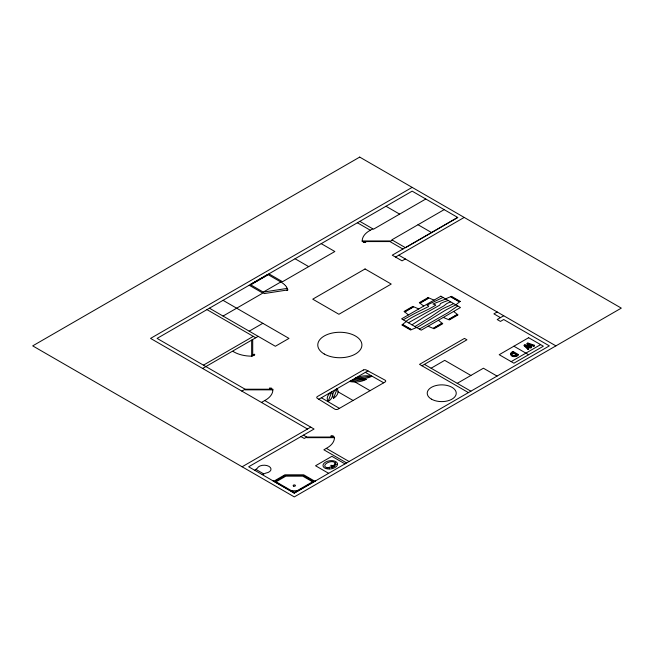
<?xml version="1.0" encoding="UTF-8"?>
<svg xmlns="http://www.w3.org/2000/svg" width="654" height="654" viewBox="0 0 654 654"><rect width="100%" height="100%" fill="white"/><g stroke="black" fill="none" stroke-linecap="round" stroke-linejoin="round"><path stroke-width="0.98" d="M281.408 282.332L268.222 274.721L250.703 284.833L263.276 292.101L263.979 293.605L286.665 290.098L287.253 290.499L287.907 289.902L286.992 287.907M328.079 401.515L331.66 391.942A16.702 9.638 0 0 1 328.079 401.515A16.702 9.638 0 0 1 331.66 391.942M333.597 398.204L337.186 388.639A16.702 9.638 0 0 1 333.597 398.204A16.702 9.638 0 0 1 337.186 388.639M286.665 290.098L287.49 290.049M331.423 467.324L332.134 467.324M332.093 467.528L331.872 467.193M335.085 465.795L334.889 465.378M334.562 464.422L337.121 464.315M511.011 353.487C509.384 357.215 516.513 357.493 518.336 355.147L518.336 354.517L513.153 351.525C507.046 353.348 514.109 358.253 517.159 355.196M254.725 470.291L257.374 468.174A6.941 4.006 0 0 1 268.982 466.376A6.941 4.006 0 0 1 265.876 473.079L262.205 474.608M453.663 303.579L448.808 305.99A69.381 40.057 0 0 0 444.933 307.699L443.077 308.614A37.147 21.451 0 0 0 441.376 309.563L433.471 314.975A106.7 61.599 0 0 1 430.397 317.067L414.963 326.55M406.257 321.515L402.578 324.433L411.554 329.608L416.598 327.49M326.305 467.929L326.689 467.806A3.352 1.937 0 0 0 328.668 467.774L328.733 467.749M457.751 305.941L448.35 312.473A76.109 43.941 0 0 1 445.472 314.133L419.328 329.068M333 465.811L334.031 465.027A7.169 4.137 0 0 0 334.84 464.013A4.308 2.485 0 0 0 335.003 462.983A1.758 1.014 0 0 0 334.496 462.386L334.047 462.125A2.567 1.48 0 0 0 332.788 461.724A4.504 2.6 0 0 0 330.875 461.724A6.491 3.744 0 0 0 328.987 462.141A9.213 5.322 0 0 0 325.618 464.087A6.491 3.744 0 0 0 324.891 465.174A4.504 2.6 0 0 0 324.899 466.277A2.567 1.48 0 0 0 325.586 467.013L326.035 467.267A1.758 1.014 0 0 0 327.065 467.561A4.308 2.485 0 0 0 328.856 467.471A7.169 4.137 0 0 0 330.613 466.997L331.979 466.408M334.815 465.37L334.161 465.722L334.815 466.024M411.971 324.817L423.342 317.542A298.535 172.354 0 0 1 428.296 314.582L443.387 306.178A19.955 11.527 0 0 0 444.45 305.426L446.339 303.897A10.26 5.919 0 0 1 447.132 303.407L448.497 302.745A28.081 16.211 0 0 1 449.78 302.213L450.009 302.123A10.112 5.837 0 0 1 450.369 301.993L450.663 301.846M405.971 321.359C415.004 314.697 426.563 311.034 435.711 305.165A0.883 0.507 0 0 0 435.351 304.829L432.964 303.987L445.758 299.017M416.876 327.654L444.941 310.527A114.27 65.972 0 0 1 447.058 309.358A99.956 57.707 0 0 1 449.429 308.116L455.838 304.838L459.509 301.919L450.541 296.744L445.497 298.862M318.735 399.283L367.981 370.851M412.159 187.371L150.559 338.404L307.519 429.024M250.703 284.523L267.674 274.721M280.795 281.98L263.276 292.101L287.212 288.398M372.78 228.826L369.575 230.674A25.187 14.543 0 0 0 362.202 240.958L362.202 241.571L389.947 241.571L402.889 249.043M223.039 316.062L262.826 293.098L249.199 285.226M425.779 199.012L373.459 229.219L359.839 221.354M444.172 209.632L391.852 239.838L405.48 247.711L457.8 217.504L412.159 191.148L157.099 338.404L245.111 389.22L272.857 389.22L272.857 389.833A25.187 14.543 0 0 1 265.483 400.117L261.461 402.439M392.4 240.157L389.947 241.571L389.947 240.958L362.202 240.958M249.199 331.169L262.826 323.305M457.661 217.422L392.261 255.183L402.071 260.848L405.341 258.959M203.419 365.153L253.286 336.36M202.601 368.455L258.191 336.36M395.531 257.071L464.201 217.422M241.841 391.108L245.111 389.22L245.111 389.833L272.857 389.833M497.179 311.974L493.909 313.863L500.449 317.64M242.119 466.784L310.789 427.136M503.719 315.751L497.179 319.528L500.449 321.416L503.719 319.528L549.36 345.876L294.3 493.141L248.659 466.784L314.059 429.024L264.731 400.55M421.969 365.782L466.931 339.818L464.479 338.404L419.516 364.368L468.428 392.604M431.092 368.218L444.72 360.354L470.88 375.453M273.045 480.862L294.439 493.059M273.724 481.262L284.858 474.829L303.742 474.829L314.876 481.262M274.647 481.63L285.316 475.466L303.284 475.466L313.953 481.63M275.498 482.121L285.823 476.161L302.777 476.161L313.103 482.121M457.252 383.326L483.412 368.218L497.04 376.083M529.184 344.732L533.648 346.301L534.351 345.892L534.351 345.263L533.648 345.672L528.293 343.783L531.563 346.873L530.868 347.274L525.464 345.369L528.784 348.484L528.105 349.498L524.222 345.753L524.222 345.124L524.999 344.683L530.361 346.555L530.361 347.184L527.68 346.244M530.361 347.184L527.083 344.102L527.083 343.473L527.843 343.039L534.351 345.263M513.055 352.261L511.412 353.937C512.483 355.931 515.426 355.866 517.061 354.574L513.055 352.261L513.055 352.89L517.061 355.204M524.222 345.753L524.999 345.312M513.055 352.89L511.575 353.953L511.551 354.909M516.529 355.506L518.336 354.517M528.105 349.498L528.784 348.484M525.464 345.999L530.868 347.903L531.563 346.873M511.183 361.629L540.613 344.633M332.821 467.193L334.366 466.302L332.346 465.583L331.57 466.032L332.821 467.193L331.316 465.787L331.93 465.435L334.366 466.302M312.555 481.81L294.3 492.348L276.045 481.81M294.161 493.059L315.555 480.862M403.248 319.781L412.535 314.623A220.774 127.465 0 0 1 417.636 311.991L428.411 306.636L428.746 305.941L427.136 305.377L427.593 304.813L443.036 297.447M408.423 322.774L439.766 305.124A3.671 2.117 0 0 0 439.995 304.699L440.216 303.971A3.131 1.807 0 0 1 440.583 303.489L444.393 301.772A89.148 51.47 0 0 0 446.29 301.126L448.211 300.431M335.265 463.972L334.848 463.997M331.921 467.087L331.202 467.389L331.815 467.741M329.575 467.308L329.379 468.787M515.679 355.915L512.989 355.89M355.269 378.314L371.84 376.246A16.702 9.638 0 0 1 355.269 378.314A16.702 9.638 0 0 1 371.84 376.246M349.538 381.503L366.109 379.434A16.702 9.638 0 0 1 349.538 381.503A16.702 9.638 0 0 1 366.109 379.434M252.714 354.574L253.678 354.574M252.714 355.073L253.678 355.073M251.651 356.16L252.714 356.16L252.714 340.137L251.651 340.137L251.651 356.16A25.187 14.543 0 0 1 233.846 351.893L233.094 351.468M300.979 436.578L304.249 438.466L306.701 437.052L334.447 437.052L334.447 437.665L306.701 437.665L306.701 437.052L303.431 435.163M291.578 490.778L297.022 490.778M331.365 465.877L330.834 465.264L332.093 465.493M531.563 344.936L534.351 345.892M434.035 300.121L428.991 297.995L420.015 303.178L423.694 306.088M443.314 317.419L448.358 319.544L457.334 314.361L453.655 311.451M418.773 308.933L413.729 306.808L404.761 311.991L408.439 314.901M428.051 326.232L433.095 328.357L442.071 323.174L438.393 320.264M365.324 372.371L383.702 382.794M385.999 206.255L399.619 214.12M418.012 224.739L431.64 232.603M357.386 222.769L370.327 230.241M398.801 255.183L555.9 345.876M513.913 346.211L528.628 354.705M321.22 243.648L334.848 251.512L282.528 281.719L268.9 273.854M295.06 258.755L308.688 266.619M424.421 364.368L470.88 391.19M267.674 274.566L250.425 284.523M223.039 300.333L288.986 338.404L275.359 346.268L209.419 308.197M355.016 381.993L370.058 390.675M206.966 309.612L255.739 337.775M338.028 391.803L353.07 400.485M326.321 448.374L349.072 461.511M346.62 462.934L323.869 449.797L327.065 447.941A25.187 14.543 0 0 0 334.447 437.665M344.985 463.874L331.905 456.32L315.555 465.762L328.635 473.316M256.09 469.507L263.57 473.823M321.359 397.755L339.418 408.366M282.005 282.7L282.569 283.076M511.869 355.253L512.384 355.596M283.108 283.468L283.623 283.869M284.114 284.286L284.572 284.711M526.135 346.62L528.784 349.113M527.083 343.473L530.361 346.555M524.222 345.124L528.105 348.868M285.005 285.144L285.414 285.585M285.79 286.035L286.133 286.493M286.452 286.959L286.738 287.433M533.648 345.672L533.648 346.301M530.868 347.274L530.868 347.903M527.843 343.039L527.843 343.669M513.153 351.525L513.153 352.154M364.948 241.571L364.948 242.127M364.082 241.571L364.082 242.127M332.567 436.496L332.567 437.052M331.701 436.496L331.701 437.052M270.985 388.664L270.985 389.22M270.118 388.664L270.118 389.22M335.437 462.762A3.352 1.937 0 0 1 335.363 463.907M253.695 354.403C253.67 357.337 256.074 353.299 253.695 354.403M269.415 388.247L271.704 388.329L269.415 388.247M363.379 242.372L365.668 242.462L363.379 242.372M330.998 436.071L333.287 436.161L330.998 436.071M402.349 324.613L401.883 324.973L410.606 330.008L411.235 329.747L402.349 324.613M460.203 301.38L459.737 301.739L450.851 296.605L451.481 296.344L460.203 301.38M359.7 157.091L32.7 345.876L294.3 496.909L621.3 308.124L359.7 157.091M365.063 268.957L312.743 299.164L338.903 314.272L391.223 284.065L365.063 268.957M412.788 306.407L404.066 311.443L404.524 311.811L413.418 306.677L412.788 306.407M428.043 297.603L419.328 302.638L419.786 302.998L428.681 297.864L428.043 297.603M440.853 296.188L401.613 318.841L421.233 330.164L460.473 307.511L440.853 296.188M442.3 323.354L433.414 328.488L434.043 328.749L442.758 323.714L442.3 323.354M457.563 314.541L448.677 319.675L449.298 319.945L458.021 314.909L457.563 314.541M363.322 370.025L317.427 396.52A2.314 1.333 0 0 0 317.304 398.327L334.84 409.151A2.314 1.333 0 0 0 338.085 409.134L385.043 382.026A2.314 1.333 0 0 0 385.067 380.154L366.314 370.025A2.142 1.234 0 0 0 363.322 370.025M528.628 337.709L499.198 354.705L513.913 363.199L543.343 346.211L528.628 337.709M431.485 399.161A14.502 8.371 0 0 0 455.74 395.408A14.502 8.371 0 0 0 437.984 385.149A14.502 8.371 0 0 0 431.485 399.161M324.245 354.01A22.064 12.737 0 0 0 361.155 348.296A22.064 12.737 0 0 0 334.137 332.698A22.064 12.737 0 0 0 324.245 354.01M337.48 464.487A6.802 3.932 0 0 0 337.129 462.885A5.641 3.254 0 0 0 333.63 460.866A6.802 3.932 0 0 0 330.859 460.661A7.848 4.537 0 0 0 328.104 461.095A9.181 5.297 0 0 0 323.804 463.58A7.848 4.537 0 0 0 323.06 465.166A6.802 3.932 0 0 0 323.403 466.768A5.641 3.254 0 0 0 326.902 468.787A6.802 3.932 0 0 0 329.673 468.992A7.848 4.537 0 0 0 332.428 468.558A9.181 5.297 0 0 0 336.728 466.073A7.848 4.537 0 0 0 337.48 464.487M293.72 486.159A1.153 0.67 0 0 0 295.453 485.587A1.153 0.67 0 0 0 293.72 485.006A1.153 0.67 0 0 0 293.72 486.159"/></g></svg>
